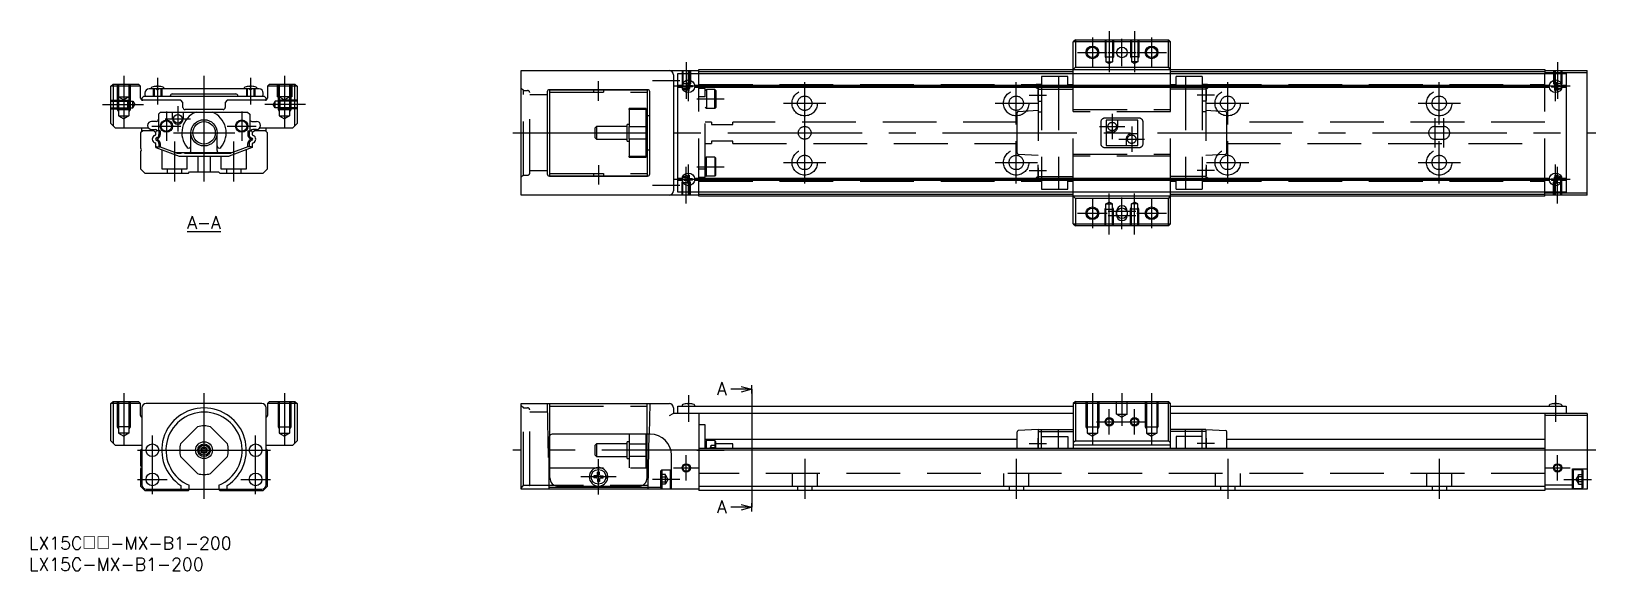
# Model space of a CAD drawing. Extents: x -41 to 329, y -28 to 99.
import ezdxf

# ---------------------------------------------------------------- set-up
doc = ezdxf.new("R2010")
doc.units = 0
doc.linetypes.add('CENTER', pattern=[50.8, 31.75, -6.35, 6.35, -6.35])
doc.linetypes.add('DASHED', pattern=[19.05, 12.7, -6.35])
doc.layers.get('0').update_dxf_attribs({"linetype": 'CONTINUOUS'})
doc.layers.add('CENTER', color=1, linetype='CENTER')
doc.styles.get("Standard").update_dxf_attribs({"font": 'txt.shx', "height": 3, "bigfont": 'bigfont.shx'})

# ---------------------------------------------------------------- blocks, each defined once
blk = doc.blocks.new('*U2')
at = {"color": 7, "linetype": 'CONTINUOUS'}
blk.add_text('LX15C□□-MX-B1-200', height=3, dxfattribs=at).set_placement((-41.35, -23.48))
blk = doc.blocks.new('*U3')
at = {"color": 7, "linetype": 'CONTINUOUS'}
blk.add_text('LX15C-MX-B1-200', height=3, dxfattribs=at).set_placement((-41.35, -28.48))
blk = doc.blocks.new('*U4')
at = {"color": 137, "linetype": 'CONTINUOUS'}
blk.add_text('%%UA-A', height=3, dxfattribs=at).set_placement((-4, 52.3))
blk = doc.blocks.new('_OPEN30')
at = {"color": 0, "linetype": 'BYBLOCK'}
for p, q in [((-1, 0.27), (0, 0)), ((0, 0), (-1, -0.27)), ((0, 0), (-1, 0))]:
    blk.add_line(p, q, dxfattribs=at)
blk = doc.blocks.new('*U5')
at = {"color": 7, "linetype": 'CONTINUOUS'}
blk.add_lwpolyline([(127, -13.5), (124.5, -13.5)], dxfattribs=at)
at = {"color": 7, "linetype": 'CONTINUOUS', "xscale": 2.5, "yscale": 2.5, "zscale": 2.5}
blk.add_blockref('_OPEN30', (129.5, -13.5), dxfattribs=at)
blk = doc.blocks.new('*U6')
at = {"color": 137, "linetype": 'CONTINUOUS'}
blk.add_text('A', height=3, dxfattribs=at).set_placement((121.24, -14.86))
blk = doc.blocks.new('*U7')
at = {"color": 7, "linetype": 'CONTINUOUS'}
blk.add_lwpolyline([(127, 14.4), (124.5, 14.4)], dxfattribs=at)
at = {"color": 7, "linetype": 'CONTINUOUS', "xscale": 2.5, "yscale": 2.5, "zscale": 2.5}
blk.add_blockref('_OPEN30', (129.5, 14.4), dxfattribs=at)
blk = doc.blocks.new('*U8')
at = {"color": 137, "linetype": 'CONTINUOUS'}
blk.add_text('A', height=3, dxfattribs=at).set_placement((121.24, 13.04))

msp = doc.modelspace()

# ---------------------------------------------------------------- linework, layer by layer
at = {"color": 7, "linetype": 'CONTINUOUS'}
for p, q in [((206, 97), (205.5, 96.5)), ((228.5, 96.5), (205.5, 96.5)), ((205.5, 89), (205.5, 96.5)), ((206, 97), (228, 97)), ((206, 97), (206, 90.5)), ((228, 90.5), (228, 97)), ((228.5, 96.5), (228, 97)), ((228.5, 89), (228.5, 96.5)), ((75, 60.3), (75, 89.7)), ((75, 89.7), (117, 89.7)), ((112, 89), (322, 89)), ((112, 61), (112, 89)), ((117, 90), (317, 90)), ((117, 89), (117, 90)), ((117, 89.5), (205.5, 89.5)), ((206, 90.5), (205.5, 90)), ((206, 90.5), (228, 90.5)), ((228.5, 90), (228, 90.5)), ((228.5, 89.5), (317, 89.5)), ((317, 90), (317, 89)), ((317, 89.7), (327, 89.7)), ((327, 89.2), (317, 89.2)), ((322, 89), (322, 61)), ((327, 60.3), (327, 89.7)), ((-22, 86), (-21.5, 86.5)), ((-22, 77.2), (-22, 86)), ((-15, 86), (-22, 86)), ((-21.5, 86.5), (-21.5, 76.7)), ((-21.5, 86.5), (-15.5, 86.5)), ((-15.5, 86.5), (-15, 86)), ((-15, 83.2), (-15, 86)), ((13, 85.4), (-13, 85.4)), ((-12.48, 85.62), (-12.5, 85.4)), ((-11, 85.1), (-11.3, 85.4)), ((-11.15, 85.89), (-11.16, 85.99)), ((-10.85, 85.89), (-11.15, 85.89)), ((-10.7, 85.4), (-11, 85.1)), ((-10.85, 85.89), (-10.84, 85.99)), ((-9.52, 85.62), (-9.5, 85.4)), ((9.52, 85.62), (9.5, 85.4)), ((11, 85.1), (10.7, 85.4)), ((10.85, 85.89), (10.84, 85.99)), ((11.15, 85.89), (10.85, 85.89)), ((11.3, 85.4), (11, 85.1)), ((11.15, 85.89), (11.16, 85.99)), ((12.48, 85.62), (12.5, 85.4)), ((15, 86), (15.5, 86.5)), ((15, 86), (15, 83.2)), ((22, 86), (15, 86)), ((15.5, 86.5), (21.5, 86.5)), ((21.5, 76.7), (21.5, 86.5)), ((21.5, 86.5), (22, 86)), ((22, 86), (22, 77.2)), ((104.85, 85.2), (81.65, 85.2)), ((81.75, 64.8), (81.75, 85.2)), ((81.75, 85.2), (104.75, 85.2)), ((104.75, 85.2), (104.75, 64.8)), ((111, 88.7), (111, 61.3)), ((112, 86.3), (113.03, 86.3)), ((113, 86), (112, 86)), ((113.03, 85.7), (112, 85.7)), ((113.51, 86.15), (114.16, 86.16)), ((113.51, 85.85), (114.16, 85.84)), ((114.35, 86.99), (114.34, 86.34)), ((114.35, 85.01), (114.34, 85.66)), ((114.65, 86.99), (114.66, 86.34)), ((114.65, 85.01), (114.66, 85.66)), ((115.49, 86.15), (114.84, 86.16)), ((115.49, 85.85), (114.84, 85.84)), ((115.97, 86.3), (318.03, 86.3)), ((318.03, 85.7), (115.97, 85.7)), ((318, 86), (116, 86)), ((318.51, 86.15), (319.16, 86.16)), ((318.51, 85.85), (319.16, 85.84)), ((319.35, 86.99), (319.34, 86.34)), ((319.35, 85.01), (319.34, 85.66)), ((319.65, 86.99), (319.66, 86.34)), ((319.65, 85.01), (319.66, 85.66)), ((320.49, 86.15), (319.84, 86.16)), ((320.49, 85.85), (319.84, 85.84)), ((320.97, 86.3), (322, 86.3)), ((322, 85.7), (320.97, 85.7)), ((322, 86), (321, 86)), ((-14.7, 83.2), (-14.2, 83.7)), ((-14.7, 83.2), (-14.7, 82.74)), ((-5.5, 82.7), (-14.5, 82.7)), ((-14.2, 83.7), (14.2, 83.7)), ((-14, 84.4), (-14, 84)), ((-7.5, 84.2), (7.5, 84.2)), ((-5, 82.2), (-5.5, 82.7)), ((-5, 81), (-5, 82.2)), ((5.5, 82.7), (5, 82.2)), ((5, 82.2), (5, 81)), ((14.5, 82.7), (5.5, 82.7)), ((14, 84), (14, 84.4)), ((14.7, 83.2), (14.2, 83.7)), ((14.7, 82.74), (14.7, 83.2)), ((81.15, 84.7), (81.15, 65.3)), ((105.35, 65.3), (105.35, 84.7)), ((-11.3, 77.7), (-12.4, 77.7)), ((-10.3, 79.9), (-10.8, 79.4)), ((-10.8, 79.4), (-10.8, 75.5)), ((-10.3, 79.9), (10.3, 79.9)), ((-7.45, 78.3), (-7.45, 79.9)), ((-4.95, 79.9), (-4.95, 78.3)), ((4.5, 80.5), (-4.5, 80.5)), ((10.3, 79.9), (10.8, 79.4)), ((10.8, 79.4), (10.8, 75.5)), ((11.3, 77.7), (12.4, 77.7)), ((105.35, 79), (104.75, 79)), ((-22, 77.2), (-21, 76.2)), ((-21, 76.2), (-13.17, 76.2)), ((-14.5, 75.5), (-15, 75)), ((-15, 75), (-15, 71.4)), ((-14.7, 75.3), (-14.7, 76.2)), ((-11.9, 75.5), (-14.5, 75.5)), ((-12.4, 75.8), (-11.5, 75.8)), ((-11.4, 75), (-11.9, 75.5)), ((-11.7, 74.37), (-11.4, 74.54)), ((-11.45, 75.1), (-11.45, 75.05)), ((-11.4, 74.54), (-11.4, 75)), ((-10.35, 75.5), (-11.05, 75.5)), ((-10.65, 75.5), (-10.65, 74.57)), ((-10.35, 75.5), (-10.35, 74.57)), ((-3.1, 70.8), (-3.1, 75)), ((3.1, 70.8), (3.1, 75)), ((10.35, 75.5), (11.05, 75.5)), ((10.35, 75.5), (10.35, 74.57)), ((10.65, 75.5), (10.65, 74.57)), ((11.9, 75.5), (11.4, 75)), ((11.4, 75), (11.4, 74.54)), ((11.4, 74.54), (11.66, 74.39)), ((11.45, 75.1), (11.45, 75.05)), ((12.4, 75.8), (11.5, 75.8)), ((14.5, 75.5), (11.9, 75.5)), ((13.17, 76.2), (21, 76.2)), ((15, 75), (14.5, 75.5)), ((14.7, 75.3), (14.7, 76.2)), ((15, 66.5), (15, 75)), ((22, 77.2), (21, 76.2)), ((-15, 70.6), (-15, 66.5)), ((-11.4, 72.46), (-11.66, 72.61)), ((-11.29, 73.74), (-11.47, 73.5)), ((-11.47, 73.5), (-11.32, 73.28)), ((-11.4, 71.5), (-11.4, 72.46)), ((-11.4, 71.5), (-5.91, 69.5)), ((-11.32, 73.28), (-11.03, 73.11)), ((-11.05, 73.88), (-11.29, 73.74)), ((-10.9, 73.62), (-11.11, 73.5)), ((-11.11, 73.5), (-10.88, 73.37)), ((-11.05, 71.66), (-10.35, 71.66)), ((-10.65, 72.46), (-10.65, 71.66)), ((-10.35, 72.46), (-10.35, 71.66)), ((-10.35, 71.66), (-6.33, 70.2)), ((6.6, 70.3), (-6.6, 70.3)), ((11.4, 71.5), (5.91, 69.5)), ((10.35, 71.66), (6.33, 70.2)), ((10.35, 71.66), (10.35, 72.46)), ((11.05, 71.66), (10.35, 71.66)), ((10.65, 72.46), (10.65, 71.66)), ((11.11, 73.5), (10.88, 73.37)), ((10.9, 73.62), (11.11, 73.5)), ((11.32, 73.28), (11.03, 73.11)), ((11.05, 73.88), (11.29, 73.74)), ((11.29, 73.74), (11.47, 73.5)), ((11.47, 73.5), (11.32, 73.28)), ((11.7, 72.63), (11.4, 72.46)), ((11.4, 72.46), (11.4, 71.5)), ((104.75, 71), (105.35, 71)), ((-6.33, 70.2), (-5.4, 70.2)), ((-5.91, 69.5), (5.91, 69.5)), ((-4.6, 70.2), (6.33, 70.2)), ((-15, 66.5), (-14, 65.5)), ((-14, 65.5), (-3.7, 65.5)), ((-3.7, 65.5), (-3.4, 65.8)), ((-3.4, 65.8), (3.4, 65.8)), ((3.4, 65.8), (3.7, 65.5)), ((3.7, 65.5), (14, 65.5)), ((14, 65.5), (15, 66.5)), ((104.85, 64.8), (81.65, 64.8)), ((81.75, 64.8), (104.75, 64.8)), ((112, 64.3), (113.03, 64.3)), ((113, 64), (112, 64)), ((113.03, 63.7), (112, 63.7)), ((113.51, 64.15), (114.16, 64.16)), ((113.51, 63.85), (114.16, 63.84)), ((114.35, 64.99), (114.34, 64.34)), ((114.35, 63.01), (114.34, 63.66)), ((114.65, 64.99), (114.66, 64.34)), ((114.65, 63.01), (114.66, 63.66)), ((115.49, 64.15), (114.84, 64.16)), ((115.49, 63.85), (114.84, 63.84)), ((115.97, 64.3), (318.03, 64.3)), ((318.03, 63.7), (115.97, 63.7)), ((318, 64), (116, 64)), ((318.51, 64.15), (319.16, 64.16)), ((318.51, 63.85), (319.16, 63.84)), ((319.35, 64.99), (319.34, 64.34)), ((319.35, 63.01), (319.34, 63.66)), ((319.65, 64.99), (319.66, 64.34)), ((319.65, 63.01), (319.66, 63.66)), ((320.49, 64.15), (319.84, 64.16)), ((320.49, 63.85), (319.84, 63.84)), ((320.97, 64.3), (322, 64.3)), ((322, 63.7), (320.97, 63.7)), ((322, 64), (321, 64)), ((117, 60.3), (75, 60.3)), ((322, 61), (112, 61)), ((117, 60), (117, 61)), ((117, 60.5), (205.5, 60.5)), ((317, 60), (117, 60)), ((205.5, 53.5), (205.5, 61)), ((205.5, 60), (206, 59.5)), ((228, 59.5), (206, 59.5)), ((206, 59.5), (206, 53)), ((228, 59.5), (228.5, 60)), ((228, 53), (228, 59.5)), ((228.5, 53.5), (228.5, 61)), ((228.5, 60.5), (317, 60.5)), ((317, 60), (317, 61)), ((317, 60.8), (327, 60.8)), ((327, 60.3), (317, 60.3)), ((215.75, 55.5), (215.75, 56.5)), ((218.25, 56.5), (218.25, 55.5)), ((205.5, 53.5), (228.5, 53.5)), ((205.5, 53.5), (206, 53)), ((228, 53), (206, 53)), ((228, 53), (228.5, 53.5)), ((-22, 11), (-21.5, 11.5)), ((-21.5, 11.5), (-21.5, 1.7)), ((-21.5, 11.5), (-15.5, 11.5)), ((-15.5, 11.5), (-15, 11)), ((15, 11), (15.5, 11.5)), ((15.5, 11.5), (21.5, 11.5)), ((21.5, 1.7), (21.5, 11.5)), ((21.5, 11.5), (22, 11)), ((206, 11.5), (205.5, 11)), ((206, 11.5), (228, 11.5)), ((206, 11.5), (206, 2.2)), ((228, 2.2), (228, 11.5)), ((228.5, 11), (228, 11.5)), ((-22, 2.2), (-22, 11)), ((-15, 11), (-22, 11)), ((-15, 8.2), (-15, 11)), ((-14.7, 10), (-14.7, -8.2)), ((13.7, 11), (-13.7, 11)), ((14.7, -8.2), (14.7, 10)), ((22, 11), (15, 11)), ((15, 11), (15, 8.2)), ((22, 11), (22, 2.2)), ((75, 11), (110, 11)), ((75, -9.2), (75, 11)), ((110, 8.2), (110.87, 8.7)), ((205.5, 8.7), (110.87, 8.7)), ((111, 10), (111, 8.7)), ((112, 10.4), (205.5, 10.4)), ((112, 8.7), (112, 10.4)), ((113.02, 10.62), (113, 10.4)), ((114.35, 10.89), (114.34, 10.99)), ((114.65, 10.89), (114.35, 10.89)), ((114.65, 10.89), (114.66, 10.99)), ((115.98, 10.62), (116, 10.4)), ((117, 8.7), (117, -9.5)), ((228.5, 11), (205.5, 11)), ((205.5, 11), (205.5, 0.5)), ((228.5, 0.5), (228.5, 11)), ((228.5, 10.4), (322, 10.4)), ((327, 8.7), (228.5, 8.7)), ((317, 8.7), (317, -9.5)), ((327, 8.2), (317, 8.2)), ((318.02, 10.62), (318, 10.4)), ((319.35, 10.89), (319.34, 10.99)), ((319.65, 10.89), (319.35, 10.89)), ((319.65, 10.89), (319.66, 10.99)), ((320.98, 10.62), (321, 10.4)), ((322, 10.4), (322, 8.7)), ((327, 8.7), (327, -9.2)), ((-5.54, 1.53), (-1.53, 5.54)), ((1.53, 5.54), (5.54, 1.53)), ((104.75, 3.8), (82.5, 3.8)), ((104.75, -6.5), (104.75, 3.8)), ((105.5, 3.8), (104.75, 3.8)), ((105.09, -4.2), (105.23, 3.8)), ((118.5, 6), (117, 6)), ((118.5, 0.5), (118.5, 6)), ((192.2, 0.5), (192.2, 4.32)), ((197.2, 4.9), (192.48, 4.62)), ((197.2, 4.9), (197.2, 0.5)), ((197.2, 4.9), (205.5, 4.9)), ((197.2, 4.4), (205.5, 4.4)), ((198, 0.5), (198, 4.9)), ((202, 0.5), (202, 4.9)), ((236.8, 4.9), (228.5, 4.9)), ((236.8, 4.4), (228.5, 4.4)), ((232, 0.5), (232, 4.9)), ((236, 0.5), (236, 4.9)), ((236.8, 4.9), (241.52, 4.62)), ((236.8, 4.9), (236.8, 0.5)), ((241.8, 0.5), (241.8, 4.32)), ((-22, 2.2), (-21, 1.2)), ((-21, 1.2), (-14.7, 1.2)), ((-14.7, 0.3), (-15, 0)), ((-15, 0), (-15, -3.6)), ((14.7, 1.2), (21, 1.2)), ((15, 0), (14.7, 0.3)), ((15, -8.5), (15, 0)), ((22, 2.2), (21, 1.2)), ((81.5, 2.8), (81.5, -9.2)), ((81.75, -6.5), (81.75, 3.46)), ((117, 0.5), (317, 0.5)), ((317, 0), (117, 0)), ((192.2, 2.5), (118.5, 2.5)), ((118.75, 2.25), (118.5, 2)), ((118.75, 0.5), (118.75, 2.25)), ((120.75, 2.25), (118.75, 2.25)), ((120.75, 2.25), (120.75, 0.5)), ((121, 2), (120.75, 2.25)), ((121, 0.5), (121, 2)), ((125, 1.5), (121, 1.5)), ((125, 0.5), (125, 1.5)), ((197.1, 2.85), (197.1, 0.5)), ((197.2, 2.85), (197.1, 2.85)), ((198, 3.2), (204.2, 3.2)), ((204.2, 3.2), (204.2, 0.5)), ((206, 2.2), (205.5, 1.7)), ((228.5, 1.2), (205.5, 1.2)), ((206, 2.2), (228, 2.2)), ((228.5, 1.7), (228, 2.2)), ((229.8, 3.2), (229.8, 0.5)), ((236, 3.2), (229.8, 3.2)), ((236.9, 2.85), (236.8, 2.85)), ((236.9, 2.85), (236.9, 0.5)), ((317, 2.5), (241.8, 2.5)), ((-1.53, -5.54), (-5.54, -1.53)), ((5.54, -1.53), (1.53, -5.54)), ((110.5, -9.2), (110.5, -1.2)), ((-15, -4.4), (-15, -8.5)), ((81.5, -4.2), (81.75, -4.2)), ((92.68, -6.06), (92.17, -6.07)), ((92.68, -6.54), (92.17, -6.53)), ((92.91, -5.96), (92.68, -6.06)), ((92.91, -6.64), (92.68, -6.54)), ((92.91, -5.96), (93.01, -5.73)), ((92.91, -6.64), (93.01, -6.87)), ((93.01, -5.73), (93.02, -5.22)), ((93.01, -6.87), (93.02, -7.38)), ((93.49, -5.73), (93.48, -5.22)), ((93.49, -6.87), (93.48, -7.38)), ((93.59, -5.96), (93.49, -5.73)), ((93.59, -6.64), (93.49, -6.87)), ((93.59, -5.96), (93.82, -6.06)), ((93.59, -6.64), (93.82, -6.54)), ((93.82, -6.06), (94.33, -6.07)), ((93.82, -6.54), (94.33, -6.53)), ((95.43, -6.63), (94.97, -6.63)), ((95.44, -6.11), (94.99, -6.11)), ((95.44, -6.49), (94.99, -6.49)), ((104.75, -4), (105.09, -4)), ((104.75, -4.2), (105.09, -4.2)), ((108, -4.9), (108.25, -4.65)), ((108, -8.9), (108, -4.9)), ((108.25, -4.65), (108.25, -9.15)), ((108.25, -4.65), (110.25, -4.65)), ((110.25, -9.15), (110.25, -4.65)), ((110.25, -4.65), (110.5, -4.9)), ((323.5, -9.2), (323.5, -4.4)), ((323.5, -4.4), (327, -4.4)), ((323.75, -4.65), (323.5, -4.9)), ((323.75, -9.15), (323.75, -4.65)), ((325.75, -4.65), (323.75, -4.65)), ((325.75, -4.65), (325.75, -9.15)), ((326, -4.9), (325.75, -4.65)), ((326, -8.9), (326, -4.9)), ((-15, -8.5), (-14, -9.5)), ((-14, -9.5), (-3.7, -9.5)), ((-13.7, -9.2), (13.7, -9.2)), ((-5.5, -8.35), (-5.5, -9.2)), ((-3.7, -9.5), (-3.4, -9.2)), ((-3.5, -9.2), (-3.5, -8.29)), ((3.4, -9.2), (3.7, -9.5)), ((3.5, -8.29), (3.5, -9.2)), ((3.7, -9.5), (14, -9.5)), ((5.5, -9.2), (5.5, -8.35)), ((14, -9.5), (15, -8.5)), ((117, -9.2), (75, -9.2)), ((81.5, -8.72), (108, -8.72)), ((83.75, -8.5), (102.75, -8.5)), ((108.25, -9.15), (108, -8.9)), ((108.25, -9.15), (110.25, -9.15)), ((110.5, -8.9), (110.25, -9.15)), ((117, -8.5), (317, -8.5)), ((317, -9.5), (117, -9.5)), ((317, -8.2), (323.5, -8.2)), ((327, -9.2), (317, -9.2)), ((323.5, -8.9), (323.75, -9.15)), ((325.75, -9.15), (323.75, -9.15)), ((325.75, -9.15), (326, -8.9))]:
    msp.add_line(p, q, dxfattribs=at)
at = {"color": 3, "linetype": 'DASHED'}
for p, q in [((213, 97), (213, 93)), ((213.22, 97), (213.22, 91.8)), ((214.78, 97), (214.78, 91.8)), ((215, 97), (215, 93)), ((219, 97), (219, 93)), ((219.22, 97), (219.22, 91.8)), ((220.78, 97), (220.78, 91.8)), ((221, 97), (221, 93)), ((213, 93), (215, 93)), ((213, 93), (213.22, 92.63)), ((215, 93), (214.78, 92.63)), ((221, 93), (219, 93)), ((219, 93), (219.22, 92.63)), ((221, 93), (220.78, 92.63)), ((113, 89.7), (113, 86.7)), ((113.22, 89.7), (113.22, 85.5)), ((114.78, 89.7), (114.78, 85.5)), ((115, 89.7), (115, 86.7)), ((117, 61), (117, 89)), ((205.5, 61), (205.5, 89)), ((213.22, 91.8), (214, 91.35)), ((213.22, 91.8), (214.78, 91.8)), ((214.78, 91.8), (214, 91.35)), ((219.22, 91.8), (220, 91.35)), ((220.78, 91.8), (219.22, 91.8)), ((220.78, 91.8), (220, 91.35)), ((228.5, 61), (228.5, 89)), ((317, 61), (317, 89)), ((319, 89.7), (319, 86.7)), ((319.22, 89.7), (319.22, 85.5)), ((320.78, 89.7), (320.78, 85.5)), ((321, 89.7), (321, 86.7)), ((-20.5, 86.5), (-20.5, 80.5)), ((-20.25, 86.5), (-20.25, 83.5)), ((-20.23, 86.5), (-20.23, 79)), ((-17.77, 86.5), (-17.77, 79)), ((-17.75, 86.5), (-17.75, 83.5)), ((-17.5, 86.5), (-17.5, 80.5)), ((-12, 85.4), (-12, 83.7)), ((-11.78, 85.4), (-11.78, 83.7)), ((-10.22, 85.4), (-10.22, 83.7)), ((-10, 85.4), (-10, 83.7)), ((10, 85.4), (10, 83.7)), ((10.22, 85.4), (10.22, 83.7)), ((11.78, 85.4), (11.78, 83.7)), ((12, 85.4), (12, 83.7)), ((17.25, 86.5), (17.25, 83.5)), ((17.5, 86.5), (17.5, 80.5)), ((17.77, 86.5), (17.77, 79)), ((20.23, 86.5), (20.23, 79)), ((20.5, 86.5), (20.5, 80.5)), ((20.75, 86.5), (20.75, 83.5)), ((75.5, 85), (75, 85.5)), ((92.05, 85.2), (92.05, 84.6)), ((94.45, 85.2), (94.45, 84.6)), ((113, 86.7), (113.22, 86.33)), ((113, 86.7), (115, 86.7)), ((113.22, 85.5), (114, 85.05)), ((113.22, 85.5), (114.78, 85.5)), ((114.78, 85.5), (114, 85.05)), ((115, 86.7), (114.78, 86.33)), ((117, 86.4), (196.7, 86.4)), ((118.5, 85.5), (117, 85.5)), ((118.5, 64.5), (118.5, 85.5)), ((118.5, 85), (118.75, 85.25)), ((118.75, 85.25), (118.75, 80.75)), ((120.75, 85.25), (118.75, 85.25)), ((120.75, 80.75), (120.75, 85.25)), ((120.75, 85.25), (121, 85)), ((198, 85.8), (196.7, 86.45)), ((196.7, 85.65), (196.7, 86.45)), ((197.2, 85.35), (196.7, 85.65)), ((198, 86.4), (196.8, 86.4)), ((196.9, 86.4), (198, 86.12)), ((197.1, 85.15), (197.1, 82.65)), ((197.2, 85.15), (197.1, 85.15)), ((197.2, 85.8), (197.2, 64.2)), ((197.2, 85.8), (205.5, 85.8)), ((197.2, 85.3), (205.5, 85.3)), ((197.85, 86.4), (198, 86.36)), ((198, 88.35), (198, 61.65)), ((204.2, 88.35), (198, 88.35)), ((202, 88.35), (202, 61.65)), ((204.2, 85.8), (204.2, 88.35)), ((204.2, 86.4), (205.5, 86.4)), ((204.2, 86), (205.5, 86)), ((228.5, 86.4), (229.8, 86.4)), ((229.8, 86), (228.5, 86)), ((236.8, 85.8), (228.5, 85.8)), ((236.8, 85.3), (228.5, 85.3)), ((236, 88.35), (229.8, 88.35)), ((229.8, 85.8), (229.8, 88.35)), ((232, 88.35), (232, 61.65)), ((236, 88.35), (236, 61.65)), ((236, 85.8), (237.3, 86.45)), ((237.2, 86.4), (236, 86.4)), ((236.15, 86.4), (236, 86.36)), ((237.1, 86.4), (236, 86.12)), ((236.8, 85.8), (236.8, 64.2)), ((236.8, 85.35), (237.3, 85.65)), ((236.9, 85.15), (236.8, 85.15)), ((236.9, 85.15), (236.9, 82.65)), ((237.3, 85.65), (237.3, 86.45)), ((237.3, 86.4), (317, 86.4)), ((319, 86.7), (321, 86.7)), ((319, 86.7), (319.22, 86.33)), ((319.22, 85.5), (320, 85.05)), ((319.22, 85.5), (320.78, 85.5)), ((320.78, 85.5), (320, 85.05)), ((321, 86.7), (320.78, 86.33)), ((-22, 82.7), (-18, 82.7)), ((-22, 82.48), (-16.8, 82.48)), ((-20.25, 83.5), (-19, 82.78)), ((-20.25, 83.5), (-17.75, 83.5)), ((-17.75, 83.5), (-19, 82.78)), ((-18, 82.7), (-17.63, 82.48)), ((-18, 80.7), (-18, 82.7)), ((-16.8, 80.92), (-16.8, 82.48)), ((-16.8, 82.48), (-16.35, 81.7)), ((-16.8, 80.92), (-16.35, 81.7)), ((16.8, 82.48), (16.35, 81.7)), ((16.8, 80.92), (16.35, 81.7)), ((22, 82.48), (16.8, 82.48)), ((16.8, 80.92), (16.8, 82.48)), ((20.75, 83.5), (17.25, 83.5)), ((18, 82.7), (17.63, 82.48)), ((17.75, 83.5), (19, 82.78)), ((22, 82.7), (18, 82.7)), ((18, 80.7), (18, 82.7)), ((20.25, 83.5), (19, 82.78)), ((75.5, 65), (75.5, 85)), ((75.5, 85), (76.5, 85)), ((77, 65.5), (77, 84.5)), ((81.18, 84), (77, 84)), ((81.75, 84.6), (104.75, 84.6)), ((117, 83.62), (118.5, 83.62)), ((121, 85), (121, 81)), ((197.1, 82.65), (197.2, 82.65)), ((197.2, 82.45), (198, 82.45)), ((236.8, 82.45), (236, 82.45)), ((236.8, 82.65), (236.9, 82.65)), ((-22, 80.92), (-16.8, 80.92)), ((-22, 80.7), (-18, 80.7)), ((-20.5, 80.5), (-17.5, 80.5)), ((-20.5, 80.5), (-20.23, 80.03)), ((-20.23, 79), (-17.77, 79)), ((-20.23, 79), (-19, 78.29)), ((-17.77, 79), (-19, 78.29)), ((-18, 80.7), (-17.63, 80.92)), ((-17.5, 80.5), (-17.77, 80.03)), ((22, 80.92), (16.8, 80.92)), ((17.5, 80.5), (20.5, 80.5)), ((17.5, 80.5), (17.77, 80.03)), ((18, 80.7), (17.63, 80.92)), ((17.77, 79), (20.23, 79)), ((17.77, 79), (19, 78.29)), ((22, 80.7), (18, 80.7)), ((20.23, 79), (19, 78.29)), ((20.5, 80.5), (20.23, 80.03)), ((104.5, 80.75), (100.5, 80.75)), ((100.5, 80.54), (100.5, 80.75)), ((100.5, 80.54), (100.5, 76.53)), ((104.5, 80.54), (100.5, 80.54)), ((104.5, 80.54), (104.5, 80.75)), ((104.5, 76.53), (104.5, 80.54)), ((104.75, 79), (104.5, 79)), ((118.75, 80.75), (118.5, 81)), ((120.75, 80.75), (118.75, 80.75)), ((121, 81), (120.75, 80.75)), ((192.2, 70.3), (192.2, 79.7)), ((197.2, 80.25), (192.48, 80)), ((197.2, 79.95), (198, 79.95)), ((205.5, 80.5), (228.5, 80.5)), ((228.5, 80), (205.5, 80)), ((221, 78.5), (213, 78.5)), ((220.75, 78), (213.25, 78)), ((213.25, 78), (213.25, 72)), ((216, 76.5), (216, 78)), ((220.75, 72), (220.75, 78)), ((236.8, 79.95), (236, 79.95)), ((241.52, 80), (236.8, 80.25)), ((241.8, 70.3), (241.8, 79.7)), ((92.8, 76.5), (92.5, 76.2)), ((92.5, 73.8), (92.5, 76.2)), ((100, 76.5), (92.8, 76.5)), ((92.8, 76.5), (92.8, 73.5)), ((100.5, 77), (100, 77)), ((100, 73), (100, 77)), ((100.5, 76.53), (104.5, 76.53)), ((100.5, 73.47), (100.5, 76.53)), ((104.5, 73.47), (104.5, 76.53)), ((120, 77.5), (118.5, 77.5)), ((120, 77.5), (120, 77)), ((120, 77), (125, 77)), ((192.2, 77.5), (125, 77.5)), ((125, 77), (125, 77.5)), ((212, 77.5), (212, 72.5)), ((213.25, 75.2), (214.7, 75.2)), ((220.75, 74.8), (219.3, 74.8)), ((222, 72.5), (222, 77.5)), ((317, 77.5), (241.8, 77.5)), ((291, 76.5), (293, 76.5)), ((-10, 70.99), (-10, 66.5)), ((10, 66.5), (10, 70.99)), ((92.5, 73.8), (92.8, 73.5)), ((92.8, 73.5), (100, 73.5)), ((100, 73), (100.5, 73)), ((100.5, 73.47), (100.5, 69.46)), ((104.5, 73.47), (100.5, 73.47)), ((104.5, 69.46), (104.5, 73.47)), ((104.5, 71), (104.75, 71)), ((118.5, 72.5), (120, 72.5)), ((125, 73), (120, 73)), ((120, 73), (120, 72.5)), ((125, 72.5), (125, 73)), ((125, 72.5), (192.2, 72.5)), ((213, 71.5), (221, 71.5)), ((213.25, 72), (220.75, 72)), ((218, 73.5), (218, 72)), ((241.8, 72.5), (317, 72.5)), ((291, 73.5), (293, 73.5)), ((-4, 66.5), (-4, 69.5)), ((-1.5, 69.5), (-1.5, 65.8)), ((1.5, 65.8), (1.5, 69.5)), ((4, 69.5), (4, 66.5)), ((100.5, 69.46), (104.5, 69.46)), ((100.5, 69.25), (100.5, 69.46)), ((100.5, 69.25), (104.5, 69.25)), ((104.5, 69.25), (104.5, 69.46)), ((118.75, 69.25), (118.5, 69)), ((118.75, 64.75), (118.75, 69.25)), ((120.75, 69.25), (118.75, 69.25)), ((120.75, 69.25), (120.75, 64.75)), ((121, 69), (120.75, 69.25)), ((121, 65), (121, 69)), ((192.48, 70), (197.2, 69.75)), ((197.1, 67.35), (197.1, 64.85)), ((197.2, 67.35), (197.1, 67.35)), ((205.5, 70), (228.5, 70)), ((228.5, 69.5), (205.5, 69.5)), ((236.8, 69.75), (241.52, 70)), ((236.9, 67.35), (236.8, 67.35)), ((236.9, 67.35), (236.9, 64.85)), ((-10, 66.5), (-4, 66.5)), ((-8.7, 66.5), (-8.7, 65.5)), ((-5.3, 66.5), (-5.3, 65.5)), ((4, 66.5), (10, 66.5)), ((5.3, 66.5), (5.3, 65.5)), ((8.7, 66.5), (8.7, 65.5)), ((75.5, 65), (75, 64.5)), ((75.5, 65), (76.5, 65)), ((81.18, 66), (77, 66)), ((81.75, 65.4), (104.75, 65.4)), ((92.05, 65.4), (92.05, 64.8)), ((94.45, 65.4), (94.45, 64.8)), ((113, 63.3), (113.22, 63.67)), ((113, 60.3), (113, 63.3)), ((113, 63.3), (115, 63.3)), ((113.22, 64.5), (114, 64.95)), ((113.22, 60.3), (113.22, 64.5)), ((113.22, 64.5), (114.78, 64.5)), ((114.78, 64.5), (114, 64.95)), ((114.78, 60.3), (114.78, 64.5)), ((115, 63.3), (114.78, 63.67)), ((115, 60.3), (115, 63.3)), ((118.5, 66.38), (117, 66.38)), ((117, 64.5), (118.5, 64.5)), ((117, 63.6), (196.7, 63.6)), ((118.5, 65), (118.75, 64.75)), ((120.75, 64.75), (118.75, 64.75)), ((120.75, 64.75), (121, 65)), ((197.2, 64.65), (196.7, 64.35)), ((196.7, 64.35), (196.7, 63.55)), ((198, 64.2), (196.7, 63.55)), ((196.8, 63.6), (198, 63.6)), ((196.9, 63.6), (198, 63.87)), ((197.1, 64.85), (197.2, 64.85)), ((197.2, 64.7), (205.5, 64.7)), ((197.2, 64.2), (205.5, 64.2)), ((197.85, 63.6), (198, 63.64)), ((204.2, 61.65), (204.2, 64.2)), ((204.2, 64), (205.5, 64)), ((204.2, 63.6), (205.5, 63.6)), ((236.8, 64.7), (228.5, 64.7)), ((236.8, 64.2), (228.5, 64.2)), ((229.8, 64), (228.5, 64)), ((228.5, 63.6), (229.8, 63.6)), ((229.8, 61.65), (229.8, 64.2)), ((236, 64.2), (237.3, 63.55)), ((237.1, 63.6), (236, 63.87)), ((236.15, 63.6), (236, 63.64)), ((236, 63.6), (237.2, 63.6)), ((236.8, 64.85), (236.9, 64.85)), ((236.8, 64.65), (237.3, 64.35)), ((237.3, 64.35), (237.3, 63.55)), ((237.3, 63.6), (317, 63.6)), ((319, 63.3), (319.22, 63.67)), ((319, 63.3), (321, 63.3)), ((319, 60.3), (319, 63.3)), ((319.22, 64.5), (320, 64.95)), ((319.22, 60.3), (319.22, 64.5)), ((319.22, 64.5), (320.78, 64.5)), ((320.78, 64.5), (320, 64.95)), ((320.78, 60.3), (320.78, 64.5)), ((321, 63.3), (320.78, 63.67)), ((321, 60.3), (321, 63.3)), ((198, 61.65), (204.2, 61.65)), ((229.8, 61.65), (236, 61.65)), ((213, 57), (213.22, 57.37)), ((213, 57), (215, 57)), ((213, 53), (213, 57)), ((213.22, 58.2), (214, 58.65)), ((213.22, 53), (213.22, 58.2)), ((213.22, 58.2), (214.78, 58.2)), ((214.78, 58.2), (214, 58.65)), ((214.78, 53), (214.78, 58.2)), ((215, 57), (214.78, 57.37)), ((215, 53), (215, 57)), ((219, 57), (219.22, 57.37)), ((221, 57), (219, 57)), ((219, 53), (219, 57)), ((219.22, 58.2), (220, 58.65)), ((219.22, 53), (219.22, 58.2)), ((220.78, 58.2), (219.22, 58.2)), ((220.78, 58.2), (220, 58.65)), ((220.78, 53), (220.78, 58.2)), ((221, 57), (220.78, 57.37)), ((221, 53), (221, 57)), ((-20.5, 11.5), (-20.5, 5.5)), ((-20.23, 11.5), (-20.23, 4)), ((-17.77, 11.5), (-17.77, 4)), ((-17.5, 11.5), (-17.5, 5.5)), ((17.5, 11.5), (17.5, 5.5)), ((17.77, 11.5), (17.77, 4)), ((20.23, 11.5), (20.23, 4)), ((20.5, 11.5), (20.5, 5.5)), ((208.5, 11.5), (208.5, 5.5)), ((208.77, 11.5), (208.77, 4)), ((211.23, 11.5), (211.23, 4)), ((211.5, 11.5), (211.5, 5.5)), ((215.75, 8.5), (215.75, 11.5)), ((218.25, 8.5), (218.25, 11.5)), ((222.5, 11.5), (222.5, 5.5)), ((222.77, 11.5), (222.77, 4)), ((225.23, 11.5), (225.23, 4)), ((225.5, 11.5), (225.5, 5.5)), ((75.5, 10), (75, 10.5)), ((75.5, -8.35), (75.5, 10)), ((75.5, 10), (76.5, 10)), ((77, -8.29), (77, 9.5)), ((81.18, 9), (77, 9)), ((81.15, 11), (81.5, -9.2)), ((81.75, 3.46), (81.75, 11)), ((81.75, 10.4), (104.75, 10.4)), ((104.75, 3.8), (104.75, 11)), ((105.35, 11), (105.23, 3.8)), ((215.75, 8.5), (218.25, 8.5)), ((215.75, 8.5), (217, 7.78)), ((218.25, 8.5), (217, 7.78)), ((-17.5, 5.5), (-20.5, 5.5)), ((-20.5, 5.5), (-20.23, 5.03)), ((-17.77, 4), (-20.23, 4)), ((-20.23, 4), (-19, 3.29)), ((-17.77, 4), (-19, 3.29)), ((-17.5, 5.5), (-17.77, 5.03)), ((17.5, 5.5), (20.5, 5.5)), ((17.5, 5.5), (17.77, 5.03)), ((17.77, 4), (19, 3.29)), ((17.77, 4), (20.23, 4)), ((20.23, 4), (19, 3.29)), ((20.5, 5.5), (20.23, 5.03)), ((100.5, 3.8), (100.5, -4.2)), ((104.5, -4.2), (104.5, 3.8)), ((208.5, 5.5), (211.5, 5.5)), ((208.5, 5.5), (208.77, 5.03)), ((208.77, 4), (211.23, 4)), ((208.77, 4), (210, 3.29)), ((211.23, 4), (210, 3.29)), ((211.5, 5.5), (211.23, 5.03)), ((222.5, 5.5), (225.5, 5.5)), ((222.5, 5.5), (222.77, 5.03)), ((222.77, 4), (225.23, 4)), ((222.77, 4), (224, 3.29)), ((225.23, 4), (224, 3.29)), ((225.5, 5.5), (225.23, 5.03)), ((92.8, 1.5), (92.5, 1.2)), ((92.5, -1.2), (92.5, 1.2)), ((100, 1.5), (92.8, 1.5)), ((92.8, 1.5), (92.8, -1.5)), ((100, -2), (100, 2)), ((100.5, 2), (100, 2)), ((100.5, 1.53), (104.5, 1.53)), ((119.9, 1), (119.61, 0.5)), ((119.9, 0.5), (119.9, 1.15)), ((119.9, 1.15), (121, 1.15)), ((121, 0.58), (119.9, 0.58)), ((92.5, -1.2), (92.8, -1.5)), ((92.8, -1.5), (100, -1.5)), ((100, -2), (100.5, -2)), ((104.5, -1.53), (100.5, -1.53)), ((81.75, -4.2), (104.75, -4.2)), ((104.5, -4), (104.75, -4)), ((105, -9.2), (105.09, -4.2)), ((109.1, -5.75), (108, -5.75)), ((108, -6.32), (109.1, -6.32)), ((109.1, -8.05), (109.1, -5.75)), ((109.1, -5.9), (109.68, -6.9)), ((109.68, -6.9), (109.1, -7.9)), ((317, -5.5), (117, -5.5)), ((139, -5.5), (139, -8.5)), ((145, -8.5), (145, -5.5)), ((189, -5.5), (189, -8.5)), ((195, -8.5), (195, -5.5)), ((239, -5.5), (239, -8.5)), ((245, -8.5), (245, -5.5)), ((289, -5.5), (289, -8.5)), ((295, -8.5), (295, -5.5)), ((324.9, -5.9), (324.32, -6.9)), ((324.32, -6.9), (324.9, -7.9)), ((324.9, -5.75), (326, -5.75)), ((324.9, -8.05), (324.9, -5.75)), ((326, -6.32), (324.9, -6.32)), ((75, -8.94), (75.5, -8.35)), ((76.94, -8.35), (75.5, -8.35)), ((77, -8.29), (105.02, -8.29)), ((108, -7.48), (109.1, -7.48)), ((109.1, -8.05), (108, -8.05)), ((140.3, -8.5), (140.3, -9.5)), ((143.7, -8.5), (143.7, -9.5)), ((190.3, -8.5), (190.3, -9.5)), ((193.7, -8.5), (193.7, -9.5)), ((240.3, -8.5), (240.3, -9.5)), ((243.7, -8.5), (243.7, -9.5)), ((290.3, -8.5), (290.3, -9.5)), ((293.7, -8.5), (293.7, -9.5)), ((326, -7.48), (324.9, -7.48)), ((324.9, -8.05), (326, -8.05))]:
    msp.add_line(p, q, dxfattribs=at)
at = {"color": 3, "linetype": 'CONTINUOUS'}
for centre, radius in [((210, 94), 1.5), ((224, 94), 1.5), ((210, 56), 1.5), ((224, 56), 1.5), ((214, 6.7), 1), ((220, 6.7), 1), ((114, -4.2), 1), ((320, -4.2), 1)]:
    msp.add_circle(centre, radius, dxfattribs=at)
at = {"color": 7, "linetype": 'CONTINUOUS'}
for centre, radius in [((210, 94), 1.23), ((217, 94), 1.25), ((224, 94), 1.23), ((114.5, 86), 1.5), ((319.5, 86), 1.5), ((-8.9, 76.6), 1.45), ((-8.9, 76.6), 1.25), ((-6.2, 78.3), 1), ((0, 75), 3.1), ((8.9, 76.6), 1.45), ((8.9, 76.6), 1.25), ((0, 75), 2.65), ((114.5, 64), 1.5), ((319.5, 64), 1.5), ((210, 56), 1.23), ((217, 56), 1.25), ((224, 56), 1.23), ((214, 6.7), 0.783), ((220, 6.7), 0.783), ((-12.2, 0), 1.5), ((0, 0), 2), ((0, 0), 1.5), ((0, 0), 1.2), ((0, 0), 0.75), ((0, 0), 0.5), ((12.2, 0), 1.5), ((114, -4.2), 0.783), ((320, -4.2), 0.783), ((-12.2, -6.9), 1.5), ((12.2, -6.9), 1.5), ((93.25, -6.3), 1.75)]:
    msp.add_circle(centre, radius, dxfattribs=at)
at = {"color": 3, "linetype": 'DASHED'}
for centre, radius in [((142, 82), 3), ((142, 82), 1.7), ((192, 82), 3), ((192, 82), 1.7), ((242, 82), 3), ((242, 82), 1.7), ((292, 82), 3), ((292, 82), 1.7), ((142, 75), 1.5), ((214.7, 76.5), 1), ((219.3, 73.5), 1), ((142, 68), 3), ((192, 68), 3), ((242, 68), 3), ((292, 68), 3), ((142, 68), 1.7), ((192, 68), 1.7), ((242, 68), 1.7), ((292, 68), 1.7)]:
    msp.add_circle(centre, radius, dxfattribs=at)
at = {"color": 7, "linetype": 'CONTINUOUS'}
for centre, radius, start, end in [((110, 88.7), 1, 0, 90), ((-13, 84.4), 1, 90, 180), ((-12.28, 85.6), 0.2, 107.3366, 175), ((-11, 81.5), 4.5, 92.7245, 107.3366), ((-11.21, 85.81), 0.189, 73.6517, 89.8743), ((-10.79, 85.81), 0.189, 90.1257, 106.3483), ((-11, 81.5), 4.5, 72.6634, 87.2755), ((-9.72, 85.6), 0.2, 5, 72.6634), ((9.72, 85.6), 0.2, 107.3366, 175), ((11, 81.5), 4.5, 92.7245, 107.3366), ((10.79, 85.81), 0.189, 73.6517, 89.8743), ((11.21, 85.81), 0.189, 90.1257, 106.3483), ((11, 81.5), 4.5, 72.6634, 87.2755), ((12.28, 85.6), 0.2, 5, 72.6634), ((13, 84.4), 1, 0, 90), ((81.65, 84.7), 0.5, 90, 180), ((104.85, 84.7), 0.5, 0, 90), ((114.5, 86), 1, 171.3818, 188.6182), ((114.16, 86.34), 0.18, 271, 359), ((114.16, 85.66), 0.18, 1, 89), ((114.5, 86), 1, 81.3818, 98.6182), ((114.84, 86.34), 0.18, 181, 269), ((114.84, 85.66), 0.18, 91, 179), ((114.5, 86), 1, 351.3818, 8.6182), ((319.5, 86), 1, 171.3818, 188.6182), ((319.16, 86.34), 0.18, 271, 359), ((319.16, 85.66), 0.18, 1, 89), ((319.5, 86), 1, 81.3818, 98.6182), ((319.84, 86.34), 0.18, 181, 269), ((319.84, 85.66), 0.18, 91, 179), ((319.5, 86), 1, 351.3818, 8.6182), ((-14.5, 83.2), 0.5, 180, 270), ((-13.7, 84), 0.3, 180, 270), ((-7.5, 83.7), 0.5, 90, 180), ((7.5, 83.7), 0.5, 0, 90), ((13.7, 84), 0.3, 270, 0), ((14.5, 83.2), 0.5, 270, 0), ((114.5, 86), 1, 261.3818, 278.6182), ((319.5, 86), 1, 261.3818, 278.6182), ((-12.4, 76.75), 0.95, 90, 270), ((-11.3, 78.2), 0.5, 270, 0), ((-6.2, 78.3), 1.25, 180, 0), ((0, 75), 5.25, 111.0395, 220.721), ((-4.5, 81), 0.5, 180, 270), ((0, 75), 5.25, 319.279, 68.9605), ((4.5, 81), 0.5, 270, 0), ((11.3, 78.2), 0.5, 180, 270), ((12.4, 76.75), 0.95, 270, 90), ((-11.13, 73.43), 1.1, 121.3482, 176.3143), ((-11.5, 75.3), 0.5, 23.5782, 90), ((-11.05, 75.1), 0.4, 90, 180), ((-11.45, 74.57), 0.8, 300, 0), ((-11.45, 74.57), 1.1, 300, 0), ((11.45, 74.57), 1.1, 180, 240), ((11.45, 74.57), 0.8, 180, 240), ((11.5, 75.3), 0.5, 90, 156.4218), ((11.05, 75.1), 0.4, 0, 90), ((11.13, 73.43), 1.1, 3.6857, 61.3482), ((-15.3, 71), 0.5, 306.8699, 53.1301), ((-11.13, 73.57), 1.1, 183.6857, 241.3482), ((-11.05, 72.06), 0.4, 208.955, 270), ((-11.4, 72.46), 0.75, 0, 60), ((-11.4, 72.46), 1.05, 0, 60), ((-5, 69.9), 0.5, 126.8699, 143.1301), ((-5, 69.9), 0.5, 36.8699, 53.1301), ((-3.6, 71.9), 0.5, 220.721, 0), ((-3.6, 70.8), 0.5, 270, 0), ((3.6, 71.9), 0.5, 180, 319.279), ((3.6, 70.8), 0.5, 180, 270), ((11.4, 72.46), 1.05, 120, 180), ((11.4, 72.46), 0.75, 120, 180), ((11.05, 72.06), 0.4, 270, 331.045), ((11.13, 73.57), 1.1, 301.3482, 356.3143), ((81.65, 65.3), 0.5, 180, 270), ((104.85, 65.3), 0.5, 270, 0), ((114.5, 64), 1, 171.3818, 188.6182), ((114.16, 64.34), 0.18, 271, 359), ((114.16, 63.66), 0.18, 1, 89), ((114.5, 64), 1, 81.3818, 98.6182), ((114.5, 64), 1, 261.3818, 278.6182), ((114.84, 64.34), 0.18, 181, 269), ((114.84, 63.66), 0.18, 91, 179), ((114.5, 64), 1, 351.3818, 8.6182), ((319.5, 64), 1, 171.3818, 188.6182), ((319.16, 64.34), 0.18, 271, 359), ((319.16, 63.66), 0.18, 1, 89), ((319.5, 64), 1, 81.3818, 98.6182), ((319.5, 64), 1, 261.3818, 278.6182), ((319.84, 64.34), 0.18, 181, 269), ((319.84, 63.66), 0.18, 91, 179), ((319.5, 64), 1, 351.3818, 8.6182), ((110, 61.3), 1, 270, 0), ((217, 56.5), 1.25, 0, 180), ((217, 55.5), 1.25, 180, 0), ((-14.5, 8.2), 0.5, 180, 246.4218), ((-13.7, 10), 1, 90, 180), ((0, 0), 10, 303.367, 236.633), ((0, 0), 9, 292.8854, 247.1146), ((13.7, 10), 1, 0, 90), ((14.5, 8.2), 0.5, 293.5782, 0), ((110, 10), 1, 0, 90), ((113.22, 10.6), 0.2, 107.3366, 175), ((114.5, 6.5), 4.5, 92.7245, 107.3366), ((114.29, 10.81), 0.189, 73.6517, 89.8743), ((114.71, 10.81), 0.189, 90.1257, 106.3483), ((114.5, 6.5), 4.5, 72.6634, 87.2755), ((115.78, 10.6), 0.2, 5, 72.6634), ((318.22, 10.6), 0.2, 107.3366, 175), ((319.5, 6.5), 4.5, 92.7245, 107.3366), ((319.29, 10.81), 0.189, 73.6517, 89.8743), ((319.71, 10.81), 0.189, 90.1257, 106.3483), ((319.5, 6.5), 4.5, 72.6634, 87.2755), ((320.78, 10.6), 0.2, 5, 72.6634), ((0, 0), 5.75, 74.5918, 105.4082), ((82.5, 2.8), 1, 90, 138.5904), ((105.5, -1.2), 5, 0, 90), ((192.5, 4.32), 0.3, 93.4336, 180), ((241.5, 4.32), 0.3, 0, 86.5664), ((0, 0), 5.75, 164.5918, 195.4082), ((0, 0), 5.75, 344.5918, 15.4082), ((82.5, 2.8), 1, 138.5904, 180), ((-15.3, -4), 0.5, 306.8699, 53.1301), ((0, 0), 5.75, 254.5918, 285.4082), ((83.75, -6.5), 2, 180, 270), ((93.25, -6.3), 2.2, 5.0023, 354.9977), ((93.25, -6.3), 1.1, 167.8196, 192.1804), ((93.25, -6.3), 1.1, 77.8196, 102.1804), ((93.25, -6.3), 1.1, 257.8196, 282.1804), ((93.25, -6.3), 1.1, 347.8196, 12.1804), ((102.75, -6.5), 2, 270, 360), ((-13.7, -8.2), 1, 180, 270), ((13.7, -8.2), 1, 270, 0)]:
    msp.add_arc(centre, radius, start, end, dxfattribs=at)
at = {"color": 3, "linetype": 'DASHED'}
for centre, radius, start, end in [((76.5, 84.5), 0.5, 0, 90), ((192.5, 79.7), 0.3, 92.9948, 180), ((213, 77.5), 1, 90, 180), ((221, 77.5), 1, 0, 90), ((241.5, 79.7), 0.3, 0, 87.0052), ((214.7, 76.5), 1.3, 270, 0), ((219.3, 73.5), 1.3, 90, 180), ((291, 75), 1.5, 90, 270), ((293, 75), 1.5, 270, 90), ((192.5, 70.3), 0.3, 180, 267.0052), ((213, 72.5), 1, 180, 270), ((221, 72.5), 1, 270, 0), ((241.5, 70.3), 0.3, 272.9948, 0), ((76.5, 65.5), 0.5, 270, 0), ((76.5, 9.5), 0.5, 0, 90), ((76.94, -8.29), 0.0601, 270, 0)]:
    msp.add_arc(centre, radius, start, end, dxfattribs=at)
at = {"layer": 'CENTER', "color": 1, "linetype": 'CENTER'}
for p, q in [((210, 97.5), (210, 90.5)), ((214, 99), (214, 89.35)), ((217, 90.75), (217, 97.25)), ((217, 90.75), (217, 97.25)), ((220, 99), (220, 89.35)), ((224, 97.5), (224, 90.5)), ((206.5, 94), (213.5, 94)), ((213.75, 94), (220.25, 94)), ((213.75, 94), (220.25, 94)), ((220.5, 94), (227.5, 94)), ((114, 91.7), (114, 83.05)), ((114.5, 82.5), (114.5, 89.5)), ((319.5, 82.5), (319.5, 89.5)), ((320, 91.7), (320, 83.05)), ((-19, 88.5), (-19, 76.29)), ((-11, 87.99), (-11, 81.7)), ((0, 63.5), (0, 88.5)), ((11, 87.99), (11, 81.7)), ((19, 88.5), (19, 76.29)), ((93.25, 82.6), (93.25, 87.2)), ((106, 87.4), (112.5, 87.4)), ((118, 86), (111, 86)), ((142, 63), (142, 87)), ((192, 77), (192, 87)), ((242, 77), (242, 87)), ((292, 77), (292, 87)), ((323, 86), (316, 86)), ((-24, 81.7), (-14.35, 81.7)), ((24, 81.7), (14.35, 81.7)), ((116.5, 83), (123, 83)), ((137, 82), (147, 82)), ((187, 82), (197, 82)), ((195.1, 83.9), (199.2, 83.9)), ((238.9, 83.9), (234.8, 83.9)), ((237, 82), (247, 82)), ((287, 82), (297, 82)), ((-9.2, 78.3), (-3.2, 78.3)), ((-8.9, 80.05), (-8.9, 73.15)), ((-6.2, 81.3), (-6.2, 75.3)), ((8.9, 80.05), (8.9, 73.15)), ((214.7, 79.5), (214.7, 73.5)), ((291, 78.5), (291, 71.5)), ((293, 78.5), (293, 71.5)), ((-12.35, 76.6), (-5.45, 76.6)), ((-7.25, 75), (7.25, 75)), ((5.45, 76.6), (12.35, 76.6)), ((73, 75), (329, 75)), ((211.7, 76.5), (217.7, 76.5)), ((219.3, 76.5), (219.3, 70.5)), ((-7, 72.99), (-7, 63.5)), ((7, 72.99), (7, 63.5)), ((192, 63), (192, 73)), ((216.3, 73.5), (222.3, 73.5)), ((242, 63), (242, 73)), ((292, 63), (292, 73)), ((93.25, 67.4), (93.25, 62.8)), ((114, 58.3), (114, 66.95)), ((114.5, 60.5), (114.5, 67.5)), ((116.5, 67), (123, 67)), ((137, 68), (147, 68)), ((187, 68), (197, 68)), ((237, 68), (247, 68)), ((287, 68), (297, 68)), ((319.5, 60.5), (319.5, 67.5)), ((320, 58.3), (320, 66.95)), ((118, 64), (111, 64)), ((195.1, 66.1), (199.2, 66.1)), ((238.9, 66.1), (234.8, 66.1)), ((323, 64), (316, 64)), ((106, 62.6), (112.5, 62.6)), ((210, 59.5), (210, 52.5)), ((214, 51), (214, 60.65)), ((217, 52.25), (217, 59.75)), ((220, 51), (220, 60.65)), ((224, 59.5), (224, 52.5)), ((206.5, 56), (213.5, 56)), ((213.75, 56.5), (220.25, 56.5)), ((213.75, 55.5), (220.25, 55.5)), ((220.5, 56), (227.5, 56)), ((129.5, 13.4), (129.5, 15.4)), ((-19, 13.5), (-19, 1.29)), ((0, -11.5), (0, 13.5)), ((19, 13.5), (19, 1.29)), ((114.5, 12.99), (114.5, 6.7)), ((129.5, 14.4), (129.5, -13.5)), ((210, 13.5), (210, 1.29)), ((217, 13.5), (217, 5.78)), ((224, 13.5), (224, 1.29)), ((319.5, 12.99), (319.5, 6.7)), ((214, 3.7), (214, 9.7)), ((220, 3.7), (220, 9.7)), ((211, 6.7), (223, 6.7)), ((-15.7, 0), (15.7, 0)), ((-12.2, -10.4), (-12.2, 3.5)), ((12.2, -10.4), (12.2, 3.5)), ((329, 0), (73, 0)), ((116.5, 0), (123, 0)), ((195.1, 1.6), (199.2, 1.6)), ((238.9, 1.6), (234.8, 1.6)), ((93.25, -10.5), (93.25, -2.1)), ((114, -7.2), (114, -1.2)), ((142, -2.01), (142, -11.5)), ((192, -2.01), (192, -11.5)), ((242, -2.01), (242, -11.5)), ((292, -2.01), (292, -11.5)), ((320, -7.2), (320, -1.2)), ((-15.7, -6.9), (-8.7, -6.9)), ((8.7, -6.9), (15.7, -6.9)), ((97.45, -6.3), (89.05, -6.3)), ((112.5, -6.9), (106, -6.9)), ((111, -4.2), (117, -4.2)), ((317, -4.2), (323, -4.2)), ((321.5, -6.9), (328, -6.9)), ((129.5, -14.5), (129.5, -12.5))]:
    msp.add_line(p, q, dxfattribs=at)

# ---------------------------------------------------------------- block references
at = {"color": 7, "linetype": 'CONTINUOUS'}
for name in ['*U4', '*U8', '*U7', '*U6', '*U5', '*U2', '*U3']:
    msp.add_blockref(name, (0, 0), dxfattribs=at)

doc.saveas('drawing.dxf')
